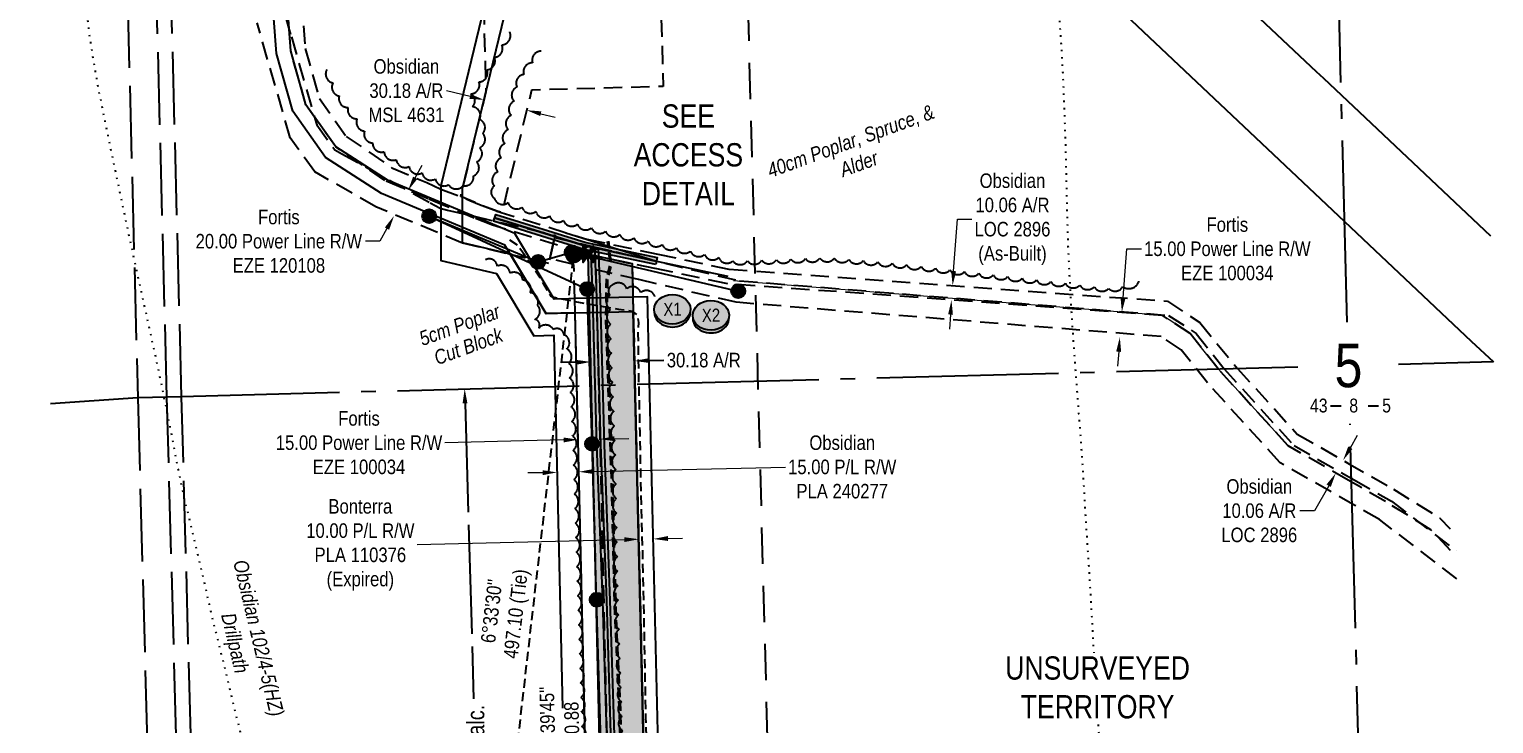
# Model space of a CAD drawing. Extents: x 621743 to 629441, y 5837005 to 5838851.
# Drawn here: x 625816 to 626824, y 5837716 to 5838194 of the extents above; entities that cross this region are included whole.
import ezdxf
from ezdxf.enums import TextEntityAlignment as Align

# ---------------------------------------------------------------- set-up
doc = ezdxf.new("R2010")
doc.units = 0
doc.header["$LTSCALE"] = 5
for name, pattern in [('0', [1, 1, 0]), ('foc-ACCESSROAD', [3.75, 2.5, -1.25]), ('foc-COORDS', [16.75, 15, -1.75]), ('foc-DOT', [1, 0.2, -0.8]), ('foc-FLOWLINE', [3.75, 2.5, -1.25]), ('foc-LSD', [8, 5, -3]), ('foc-QUARTERLINE', [33, 25, -3, 2, -3]), ('foc-TIELINE', [1.875, 1.25, -0.625]), ('foc-UNSURVEYED', [12.5, 10, -2.5]), ('POWERLINE5', [7.8, 2.4, -0.6, 0.6, -0.6, 0.6, -0.6, 2.4]), ('UG_PIPE', [1.875, 1.25, -0.625])]:
    doc.linetypes.add(name, pattern=pattern)
for name, color, linetype in [('10', 1, 'Continuous'), ('9', 3, 'Continuous'), ('ABADATA-DRILL', 8, 'foc-DOT'), ('ABADATA-DRILL-T', 8, 'Continuous'), ('AS-PIPE-UG', 44, 'UG_PIPE'), ('AS-POWER', 104, 'foc-POWER'), ('AS-POWER-EXISTING', 72, 'POWERLINE5'), ('AS-ROADS', 254, 'Continuous'), ('C-AR', 13, 'foc-ACCESSROAD'), ('C-RW', 13, 'Continuous'), ('F-EZE', 190, 'foc-FLOWLINE'), ('F-RW', 190, 'Continuous'), ('L-BD', 7, 'Continuous'), ('L-DETAIL-T', 3, 'Continuous'), ('L-MON', 1, 'Continuous'), ('L-SECLBL', 7, 'Continuous'), ('L-SECQ', 8, 'foc-QUARTERLINE'), ('L-SECTION-LSD', 7, 'foc-LSD'), ('L-TIE', 7, 'foc-TIELINE'), ('L-UNS-T', 3, 'Continuous'), ('L-USEC', 7, 'foc-UNSURVEYED'), ('P-CROSSINGS', 250, 'Continuous'), ('P-OFFSETS', 7, 'foc-COORDS'), ('P-PROPOSED', 10, 'Continuous'), ('P-PROPOSED-H', 21, 'Continuous'), ('P-TXT', 4, 'Continuous'), ('T-BUSH', 110, '0'), ('T-BUSH-T', 110, 'Continuous')]:
    doc.layers.add(name, color=color, linetype=linetype)
for name, color, linetype, lineweight in [('C-AR-T', 13, 'Continuous', 9), ('C-RW-T', 13, 'Continuous', 9), ('F-EZE-T', 190, 'Continuous', 9), ('F-RW-T', 190, 'Continuous', 9), ('T-TEXT', 48, 'Continuous', 18)]:
    doc.layers.add(name, color=color, linetype=linetype, lineweight=lineweight)
doc.styles.add('80CG', font='ARIALN.TTF', dxfattribs={"height": 10})
doc.styles.add('80L', font='ARIALN.TTF', dxfattribs={"height": 10})
doc.styles.add('80LS', font='ARIALNI.TTF', dxfattribs={"height": 10})
doc.styles.add('Crossing', font='ARIALN.TTF', dxfattribs={"height": 10})
doc.styles.add('foc-LtypeFont', font='ARIALN.TTF', dxfattribs={"height": 7.35})
doc.styles.add('SIMPLEX', font='ARIALN.TTF')
doc.linetypes.add('foc-POWER', pattern='A,6,-1,["P",foc-LtypeFont,S=0.2,R=0,X=-0.625,Y=-0.75],-1.24,4', length=12.24)
doc.dimstyles.new('CG2011', dxfattribs={"dimscale": 5, "dimtxt": 9, "dimasz": 2, "dimexe": 0.2, "dimexo": 0.0625, "dimgap": 0.5, "dimtad": 0, "dimtih": 1, "dimtoh": 1, "dimzin": 0, "dimdsep": 46, "dimtxsty": '80CG', "dimcen": 0.1, "dimse1": 1, "dimse2": 1, "dimclrd": 256, "dimclrt": 256, "dimaunit": 1, "dimadec": 4, "dimazin": 0, "dimtfac": 0.06, "dimtofl": 0, "dimtmove": 0, "dimatfit": 1, "dimfxl": 0.2, "dimtolj": 1, "dimtzin": 0, "dimlwd": -1, "dimarcsym": 0})
doc.dimstyles.new('Compass 5 000', dxfattribs={"dimscale": 5, "dimtxt": 9, "dimasz": 2, "dimexe": 0.2, "dimexo": 0.0625, "dimgap": 0.5, "dimtad": 0, "dimtih": 1, "dimtoh": 1, "dimzin": 0, "dimdsep": 46, "dimtxsty": '80CG', "dimcen": 0.1, "dimse1": 1, "dimse2": 1, "dimclrd": 256, "dimclrt": 256, "dimaunit": 1, "dimadec": 4, "dimazin": 0, "dimtfac": 0.06, "dimtofl": 0, "dimtmove": 0, "dimatfit": 1, "dimfxl": 0.2, "dimtolj": 1, "dimtzin": 0, "dimlwd": -1, "dimarcsym": 0})

# ---------------------------------------------------------------- blocks, each defined once
blk = doc.blocks.new('L-SECLBL')
at = {"layer": '9', "color": 7}
for p, q in [((-5.1, -27.8), (-12.3, -27.8)), ((20.7, -27.8), (13.5, -27.8))]:
    blk.add_line(p, q, dxfattribs=at)
at = {"layer": '10', "color": 2, "style": 'SIMPLEX'}
blk.add_attdef('SEC', text='', height=30, dxfattribs=at).set_placement((0, 0), align=Align.MIDDLE)
at = {"layer": '10', "color": 5, "style": '80L'}
blk.add_attdef('TWP', text='', height=9.5, dxfattribs=at).set_placement((-14.4, -27.4), align=Align.MIDDLE_RIGHT)
blk.add_attdef('RGE', text='', height=9.5, dxfattribs=at).set_placement((3.6, -27.4), align=Align.MIDDLE_CENTER)
blk.add_attdef('MER', text='', height=9.5, dxfattribs=at).set_placement((23.2, -27.4), align=Align.MIDDLE_LEFT)
blk = doc.blocks.new('POWERPOLE')
h = blk.add_hatch(color=255)
edge = h.paths.add_edge_path()
edge.add_arc((0, 0), 0.96, 0, 360)
at = {"linetype": 'Continuous'}
for p, q in [((0.68, -0.68), (-0.68, 0.68)), ((-0.68, -0.68), (0.68, 0.68))]:
    blk.add_line(p, q, dxfattribs=at)
blk.add_circle((0, 0), 0.96, dxfattribs=at)
blk = doc.blocks.new('*D75')
at = {"layer": 'P-OFFSETS', "transparency": 16777216}
for p, q in [((626115.5, 5837936.3), (626121.4, 5837733)), ((626130.1, 5837438.1), (626124.1, 5837641.4))]:
    blk.add_line(p, q, dxfattribs=at)
blk.add_solid([(626117.1, 5837936.3), (626113.8, 5837936.2), (626115.2, 5837946.3)], dxfattribs=at)
at = {"layer": 'P-OFFSETS', "transparency": 16777216, "insert": (626122.8, 5837687.2), "char_height": 10, "attachment_point": 5, "rotation": 90, "style": '80CG'}
blk.add_mtext('\\A1;{\\H1.2x;508.2 S. calc.}', dxfattribs=at)
blk = doc.blocks.new('_None')
blk = doc.blocks.new('*D77')
at = {"layer": 'C-AR-T', "transparency": 16777216}
for p, q in [((626724.9, 5837905.6), (626729.9, 5837914.3)), ((626710, 5837879.5), (626700.1, 5837862.3)), ((626700.1, 5837862.3), (626690.1, 5837862.3))]:
    blk.add_line(p, q, dxfattribs=at)
for points in [[(626723.4, 5837906.5), (626726.3, 5837904.8), (626719.9, 5837897)], [(626708.5, 5837880.4), (626711.4, 5837878.7), (626714.9, 5837888.2)]]:
    blk.add_solid(points, dxfattribs=at)
at = {"layer": 'C-AR-T', "transparency": 16777216, "insert": (626662.2, 5837862.3), "char_height": 10, "attachment_point": 5, "style": '80CG'}
blk.add_mtext('\\A1;Obsidian\\P10.06 A/R\\PLOC 2896', dxfattribs=at)
blk = doc.blocks.new('*D79')
at = {"layer": 'C-AR-T', "transparency": 16777216}
for p, q in [((626118.9, 5838147.4), (626102.8, 5838151.3)), ((626167.6, 5838135.5), (626177.4, 5838133.1))]:
    blk.add_line(p, q, dxfattribs=at)
for points in [[(626119.3, 5838149), (626118.5, 5838145.7), (626128.6, 5838145)], [(626168, 5838137.1), (626167.2, 5838133.9), (626157.9, 5838137.9)]]:
    blk.add_solid(points, dxfattribs=at)
at = {"layer": 'C-AR-T', "transparency": 16777216, "insert": (626075.1, 5838151.3), "char_height": 10, "attachment_point": 5, "style": '80CG'}
blk.add_mtext('\\A1;Obsidian\\P30.18 A/R\\PMSL 4631', dxfattribs=at)
blk = doc.blocks.new('*D80')
at = {"layer": 'C-AR-T', "transparency": 16777216}
for p, q in [((626451.8, 5838027.2), (626454.4, 5838062.9)), ((626454.4, 5838062.9), (626464.4, 5838062.9)), ((626449.6, 5837997.3), (626448.9, 5837987.3))]:
    blk.add_line(p, q, dxfattribs=at)
for points in [[(626450.1, 5838027.3), (626453.5, 5838027.1), (626451.1, 5838017.2)], [(626448, 5837997.4), (626451.3, 5837997.2), (626450.3, 5838007.3)]]:
    blk.add_solid(points, dxfattribs=at)
at = {"layer": 'C-AR-T', "transparency": 16777216, "insert": (626492.3, 5838062.9), "char_height": 10, "attachment_point": 5, "style": '80CG'}
blk.add_mtext('\\A1;Obsidian\\P10.06 A/R\\PLOC 2896\\P(As-Built)', dxfattribs=at)
blk = doc.blocks.new('*D83')
at = {"layer": 'C-RW-T', "transparency": 16777216}
for p, q in [((626203.8, 5837889.3), (626336, 5837892.4)), ((626168.8, 5837888.5), (626158.8, 5837888.3))]:
    blk.add_line(p, q, dxfattribs=at)
for points in [[(626168.8, 5837890.2), (626168.8, 5837886.8), (626178.8, 5837888.7)], [(626203.8, 5837891), (626203.9, 5837887.6), (626193.8, 5837889.1)]]:
    blk.add_solid(points, dxfattribs=at)
at = {"layer": 'C-RW-T', "transparency": 16777216, "insert": (626375.1, 5837892.4), "char_height": 10, "attachment_point": 5, "style": '80CG'}
blk.add_mtext('\\A1;Obsidian\\P15.00 P/L R/W\\PPLA 240277', dxfattribs=at)
blk = doc.blocks.new('*D86')
at = {"layer": 'F-EZE-T', "transparency": 16777216}
for p, q in [((626081.1, 5838091.4), (626086, 5838100.1)), ((626061.7, 5838056.4), (626056.9, 5838047.7)), ((626056.9, 5838047.7), (626046.9, 5838047.7))]:
    blk.add_line(p, q, dxfattribs=at)
for points in [[(626079.7, 5838092.2), (626082.6, 5838090.6), (626076.3, 5838082.7)], [(626060.3, 5838057.3), (626063.2, 5838055.6), (626066.6, 5838065.2)]]:
    blk.add_solid(points, dxfattribs=at)
at = {"layer": 'F-EZE-T', "transparency": 16777216, "insert": (625987.3, 5838047.7), "char_height": 10, "attachment_point": 5, "style": '80CG'}
blk.add_mtext('\\A1;Fortis\\P20.00 Power Line R/W\\PEZE 120108', dxfattribs=at)
blk = doc.blocks.new('*D87')
at = {"layer": 'F-EZE-T', "transparency": 16777216}
for p, q in [((626568.4, 5838008.9), (626571.1, 5838042.5)), ((626571.1, 5838042.5), (626581.1, 5838042.5)), ((626565.4, 5837971.8), (626564.6, 5837961.8))]:
    blk.add_line(p, q, dxfattribs=at)
for points in [[(626566.7, 5838009), (626570.1, 5838008.7), (626567.6, 5837998.9)], [(626563.7, 5837971.9), (626567.1, 5837971.6), (626566.2, 5837981.7)]]:
    blk.add_solid(points, dxfattribs=at)
at = {"layer": 'F-EZE-T', "transparency": 16777216, "insert": (626640.2, 5838042.5), "char_height": 10, "attachment_point": 5, "style": '80CG'}
blk.add_mtext('\\A1;Fortis\\P15.00 Power Line R/W\\PEZE 100034', dxfattribs=at)
blk = doc.blocks.new('*D88')
at = {"layer": 'F-EZE-T', "transparency": 16777216}
for p, q in [((626218.3, 5837911.8), (626228.3, 5837912.1)), ((626183.3, 5837911), (626101.6, 5837909.1))]:
    blk.add_line(p, q, dxfattribs=at)
for points in [[(626183.3, 5837912.7), (626183.3, 5837909.3), (626193.3, 5837911.2)], [(626218.2, 5837913.5), (626218.3, 5837910.2), (626208.3, 5837911.6)]]:
    blk.add_solid(points, dxfattribs=at)
at = {"layer": 'F-EZE-T', "transparency": 16777216, "insert": (626042.5, 5837909.1), "char_height": 10, "attachment_point": 5, "style": '80CG'}
blk.add_mtext('\\A1;Fortis\\P15.00 Power Line R/W\\PEZE 100034', dxfattribs=at)
blk = doc.blocks.new('*D90')
at = {"layer": 'F-RW-T', "transparency": 16777216}
for p, q in [((626225.2, 5837842.4), (626082.5, 5837838.8)), ((626255.2, 5837843.2), (626265.2, 5837843.4))]:
    blk.add_line(p, q, dxfattribs=at)
for points in [[(626225.1, 5837844.1), (626225.2, 5837840.8), (626235.2, 5837842.7)], [(626255.1, 5837844.9), (626255.2, 5837841.5), (626245.2, 5837842.9)]]:
    blk.add_solid(points, dxfattribs=at)
at = {"layer": 'F-RW-T', "transparency": 16777216, "insert": (626043.4, 5837838.8), "char_height": 10, "attachment_point": 5, "style": '80CG'}
blk.add_mtext('\\A1;Bonterra\\P10.00 P/L R/W\\PPLA 110376\\P(Expired)', dxfattribs=at)
blk = doc.blocks.new('*D93')
at = {"layer": 'P-TXT', "transparency": 16777216}
for p, q in [((626192, 5837964.5), (626182, 5837964.2)), ((626242.1, 5837965.7), (626252.2, 5837965.9))]:
    blk.add_line(p, q, dxfattribs=at)
for points in [[(626192, 5837966.1), (626192.1, 5837962.8), (626202, 5837964.7)], [(626242.1, 5837967.3), (626242.2, 5837964), (626232.1, 5837965.4)]]:
    blk.add_solid(points, dxfattribs=at)
at = {"layer": 'P-TXT', "transparency": 16777216, "insert": (626279.8, 5837965.9), "char_height": 10, "attachment_point": 5, "style": '80CG'}
blk.add_mtext('\\A1;30.18 A/R', dxfattribs=at)
blk = doc.blocks.new('xing2')
h = blk.add_hatch(color=50)
h.dxf.hatch_style = 1
edge = h.paths.add_edge_path()
edge.add_ellipse((0, 0), major_axis=(-12.5, 0), ratio=0.816297, start_angle=0, end_angle=360)
h = blk.add_hatch(color=250)
h.dxf.hatch_style = 1
edge = h.paths.add_edge_path()
edge.add_ellipse((0, -2), major_axis=(-12.5, 0), ratio=0.816297, start_angle=0, end_angle=180)
edge.add_line((12.5, -2), (12.5, 0))
edge.add_ellipse((0, 0), major_axis=(-12.5, 0), ratio=0.816297, start_angle=0, end_angle=180, ccw=False)
edge.add_line((-12.5, 0), (-12.5, -2))
at = {"color": 250}
blk.add_ellipse((0, 0), major_axis=(-12.5, 0), ratio=0.816297, dxfattribs=at)
blk.add_ellipse((0, -2), major_axis=(-12.5, 0), ratio=0.816297, start_param=0, end_param=3.141593, dxfattribs=at)
at = {"color": 250, "style": 'Crossing'}
blk.add_attdef('CROSSING', text='', height=9, dxfattribs=at).set_placement((0.1, 0), align=Align.MIDDLE_CENTER)
at = {"color": 250, "style": 'Crossing', "flags": 1}
for tag, p in [('OWNER', (0.1, -12.5)), ('DESCRIPTION', (0.1, -25.8)), ('LOCATION', (0.1, -39.3)), ('DWG_REF', (0.1, -52.8))]:
    blk.add_attdef(tag, text='', height=9, dxfattribs=at).set_placement(p, align=Align.MIDDLE_CENTER)
blk = doc.blocks.new('TEMP')
h = blk.add_hatch(color=255)
h.dxf.hatch_style = 1
h.paths.add_polyline_path([(0, 0.25), (-0.67, 1.15), (-0.67, 0.67), (-1.15, 0.67), (-0.25, 0), (-1.15, -0.67), (-0.67, -0.67), (-0.67, -1.15), (0, -0.25), (0.67, -1.15), (0.67, -0.67), (1.15, -0.67), (0.25, 0), (1.15, 0.67), (0.67, 0.67), (0.67, 1.15)])
h.paths.add_polyline_path([(0.57, 0.85), (0.57, 0.57), (0.85, 0.57), (0.08, 0), (0.85, -0.57), (0.57, -0.57), (0.57, -0.85), (0, -0.08), (-0.57, -0.85), (-0.57, -0.57), (-0.85, -0.57), (-0.08, 0), (-0.85, 0.57), (-0.57, 0.57), (-0.57, 0.85), (0, 0.08)], flags=16)
h = blk.add_hatch(color=1)
h.dxf.hatch_style = 1
h.paths.add_polyline_path([(0, 0.08), (-0.57, 0.85), (-0.57, 0.57), (-0.85, 0.57), (-0.08, 0), (-0.85, -0.57), (-0.57, -0.57), (-0.57, -0.85), (0, -0.08), (0.57, -0.85), (0.57, -0.57), (0.85, -0.57), (0.08, 0), (0.85, 0.57), (0.57, 0.57), (0.57, 0.85)])
at = {"color": 1}
for p, q in [((-0.08, 0), (0.08, 0)), ((0, 0.08), (0, -0.08))]:
    blk.add_line(p, q, dxfattribs=at)
at = {"color": 255, "flags": 128}
blk.add_lwpolyline([(-0.25, 0), (-1.15, 0.67), (-0.67, 0.67), (-0.67, 1.15), (0, 0.25), (0.67, 1.15), (0.67, 0.67), (1.15, 0.67), (0.25, 0), (1.15, -0.67), (0.67, -0.67), (0.67, -1.15), (0, -0.25), (-0.67, -1.15), (-0.67, -0.67), (-1.15, -0.67)], close=True, dxfattribs=at)
at = {"color": 1, "flags": 128}
blk.add_lwpolyline([(-0.08, 0), (-0.85, 0.57), (-0.57, 0.57), (-0.57, 0.85), (0, 0.08), (0.57, 0.85), (0.57, 0.57), (0.85, 0.57), (0.08, 0), (0.85, -0.57), (0.57, -0.57), (0.57, -0.85), (0, -0.08), (-0.57, -0.85), (-0.57, -0.57), (-0.85, -0.57)], close=True, dxfattribs=at)
blk = doc.blocks.new('fdia')
at = {"color": 255, "const_width": 1}
blk.add_lwpolyline([(-0.5, 0, 1), (0.5, 0, 1)], format="xyb", close=True, dxfattribs=at)
blk = doc.blocks.new('Fdiaa')
blk.add_blockref('fdia', (0, 0))
blk = doc.blocks.new('fdib')
at = {"color": 1, "const_width": 1.6}
blk.add_lwpolyline([(-0.4, 0, 1), (0.4, 0, 1)], format="xyb", close=True, dxfattribs=at)
at = {"color": 1}
blk.add_circle((0, 0), 0.8, dxfattribs=at)
blk = doc.blocks.new('Fdibb')
blk.add_blockref('fdib', (0, 0))
blk = doc.blocks.new('fdicc')
for name in ['Fdibb', 'Fdiaa']:
    blk.add_blockref(name, (0, 0))
blk = doc.blocks.new('FDI')
blk.add_blockref('fdicc', (0, 0))

msp = doc.modelspace()

# ---------------------------------------------------------------- hatches: boundary and pattern name
at = {"layer": 'AS-ROADS'}
h = msp.add_hatch(color=256, dxfattribs=at)
h.dxf.hatch_style = 1
h.paths.add_polyline_path([(626246.701, 5838031.665), (626197.521, 5838042.091), (626135.114, 5838061.477), (626136.598, 5838066.251), (626198.783, 5838046.935), (626247.737, 5838036.557)])
h = msp.add_hatch(color=256, dxfattribs=at)
h.dxf.hatch_style = 1
h.paths.add_polyline_path([(626207.136, 5838043.135), (626208.235, 5838016.292), (626211.284, 5837907.673), (626215.249, 5837800.568), (626218.64, 5837693.696), (626220.812, 5837601.357), (626218.67, 5837565.85), (626211.028, 5837493.13), (626207.241, 5837464.571), (626195.298, 5837407.382), (626183.448, 5837370.033), (626175.899, 5837331.645), (626163.425, 5837275.861), (626154.533, 5837242.041), (626149.697, 5837243.313), (626158.565, 5837277.043), (626171.005, 5837332.673), (626178.596, 5837371.275), (626190.456, 5837408.652), (626202.309, 5837465.411), (626206.062, 5837493.72), (626213.686, 5837566.262), (626215.808, 5837601.449), (626213.642, 5837693.558), (626210.251, 5837800.396), (626206.286, 5837907.511), (626203.237, 5838016.12), (626202.14, 5838042.931)])
at = {"layer": 'P-PROPOSED-H'}
h = msp.add_hatch(color=256, dxfattribs=at)
h.dxf.hatch_style = 1
h.paths.add_polyline_path([(626189.521, 5837419.06), (626197.644, 5837483.943), (626210.865, 5837587.436), (626201.232, 5837998.698), (626200.208, 5838038.937), (626230.529, 5838032.509), (626231.311, 5837999.408), (626241.087, 5837585.848), (626227.586, 5837480.156), (626219.959, 5837419.939)])

# ---------------------------------------------------------------- linework, layer by layer
at = {"layer": 'ABADATA-DRILL', "flags": 128}
for points in [[(626482.861, 5838842.671), (626482.774, 5838824.405), (626482.706, 5838805.446), (626482.757, 5838786.121), (626483.049, 5838767.142), (626483.538, 5838748.299), (626484.602, 5838729.66), (626486.293, 5838710.737), (626488.118, 5838692.049), (626489.969, 5838673.91), (626491.932, 5838655.715), (626494.172, 5838636.827), (626496.393, 5838617.938), (626498.43, 5838599.565), (626500.461, 5838581.011), (626502.452, 5838562.117), (626504.464, 5838543.152), (626506.16, 5838524.05), (626507.631, 5838505.132), (626509.009, 5838485.951), (626510.269, 5838466.707), (626511.459, 5838447.792), (626512.46, 5838428.491), (626513.447, 5838409.36), (626514.535, 5838390.142), (626515.563, 5838370.942), (626516.476, 5838351.589), (626517.248, 5838332.613), (626517.917, 5838313.374), (626518.686, 5838294.127), (626519.685, 5838274.917), (626520.774, 5838255.668), (626522.028, 5838236.645), (626523.407, 5838217.414), (626524.732, 5838198.352), (626526.041, 5838179.119), (626527.058, 5838159.939), (626527.806, 5838140.742), (626528.497, 5838121.444), (626529.048, 5838102.152), (626529.499, 5838082.807), (626529.91, 5838063.521), (626530.51, 5838044.22), (626531.401, 5838024.927), (626532.42, 5838005.676), (626533.617, 5837986.521), (626534.996, 5837967.31), (626536.415, 5837948.081), (626537.858, 5837929.082), (626539.316, 5837909.893), (626540.615, 5837890.67), (626541.749, 5837871.643), (626542.889, 5837852.366), (626544.134, 5837833.302), (626545.403, 5837814.059), (626546.498, 5837794.991), (626547.557, 5837775.742), (626548.706, 5837756.535), (626549.876, 5837737.269), (626551.084, 5837718.084), (626552.372, 5837698.861), (626553.748, 5837679.78), (626555.256, 5837660.573), (626556.794, 5837641.406), (626558.281, 5837622.228), (626559.65, 5837603.017), (626560.814, 5837583.971), (626561.951, 5837564.834), (626563.09, 5837545.587), (626564.217, 5837526.43), (626565.461, 5837507.396), (626566.752, 5837488.113), (626568.039, 5837468.95), (626569.325, 5837449.847), (626570.574, 5837430.602), (626571.79, 5837411.507), (626573.078, 5837392.314), (626574.438, 5837373.053), (626575.881, 5837354.044), (626577.471, 5837334.769), (626579.192, 5837315.507), (626581.028, 5837296.368), (626582.985, 5837277.233), (626585.029, 5837258.199), (626587.294, 5837238.391)], [(625841.879, 5838824.383), (625841.912, 5838820.585), (625841.969, 5838801.42), (625842.204, 5838782.34), (625842.754, 5838763.097), (625843.5, 5838743.98), (625844.251, 5838724.653), (625844.776, 5838705.58), (625845.127, 5838686.273), (625845.476, 5838667.016), (625845.905, 5838647.8), (625846.316, 5838628.855), (625846.638, 5838609.506), (625847.183, 5838590.424), (625847.992, 5838571.219), (625848.783, 5838552.303), (625849.298, 5838533.21), (625849.509, 5838513.899), (625849.594, 5838494.824), (625849.421, 5838475.654), (625849.171, 5838456.751), (625848.964, 5838437.739), (625848.852, 5838418.519), (625848.766, 5838399.481), (625848.719, 5838380.463), (625848.407, 5838361.279), (625847.954, 5838342.101), (625848.069, 5838323.017), (625848.816, 5838303.86), (625849.874, 5838285.061), (625850.991, 5838265.894), (625852.142, 5838246.987), (625853.25, 5838227.799), (625854.584, 5838208.778), (625856.763, 5838189.968), (625859.689, 5838171.247), (625863.034, 5838152.598), (625866.793, 5838133.789), (625870.709, 5838115.104), (625874.657, 5838096.34), (625878.591, 5838077.726), (625882.518, 5838059.012), (625886.512, 5838040.399), (625890.564, 5838021.868), (625894.647, 5838003.288), (625898.792, 5837984.659), (625902.869, 5837965.928), (625906.786, 5837947.174), (625910.586, 5837928.366), (625914.359, 5837909.377), (625917.923, 5837890.753), (625921.816, 5837872.188), (625926.294, 5837853.458), (625930.776, 5837834.918), (625935.053, 5837816.563), (625939.28, 5837797.856), (625943.756, 5837779.186), (625948.422, 5837760.491), (625952.971, 5837741.702), (625957.414, 5837723.131), (625961.976, 5837704.593), (625966.658, 5837686.089), (625971.254, 5837667.401), (625976.001, 5837648.708), (625980.765, 5837630.476), (625985.597, 5837611.955), (625990.574, 5837593.248), (625995.494, 5837574.799), (626000.247, 5837556.256), (626004.819, 5837537.718), (626009.505, 5837519.044), (626011.516, 5837511.323), (626016.364, 5837492.953)]]:
    msp.add_lwpolyline(points, dxfattribs=at)
at = {"layer": 'AS-PIPE-UG', "flags": 128}
for points in [[(626146, 5838048.602), (626151.573, 5838045.202), (626157.975, 5838036.351), (626166.708, 5838023.197), (626174.697, 5838009.67), (626178.697, 5838008.842), (626189.468, 5838006.625), (626221.021, 5838000.941), (626230.447, 5837999.722), (626233.821, 5837997.051), (626234.801, 5837991.904), (626234.462, 5837984.347), (626234.851, 5837956.484), (626235.735, 5837916.675), (626236.278, 5837884.748), (626237.54, 5837833.971), (626238.762, 5837776.648), (626239.719, 5837720.042), (626241.887, 5837654.879), (626242.597, 5837604.121), (626241.549, 5837580.528), (626239.384, 5837552.697), (626233.246, 5837508.282), (626226.88, 5837464.246), (626223.098, 5837411.099), (626224.38, 5837372.609), (626225.064, 5837354.206), (626226.009, 5837340.164), (626226.475, 5837323.654), (626226.656, 5837310.323), (626225.947, 5837299.662), (626223.646, 5837297.122), (626217.818, 5837292.592), (626210.127, 5837286.097), (626198.678, 5837277.24), (626186.865, 5837269.161), (626175.737, 5837260.867)], [(626188.498, 5837373.141), (626194.059, 5837385.088), (626197.677, 5837402.08), (626201.344, 5837417.892), (626205.921, 5837444.869), (626210.064, 5837470.729), (626216.637, 5837504.252), (626225.127, 5837569.365), (626227.605, 5837599.241), (626227.671, 5837627.528), (626222.826, 5837685.047), (626221.737, 5837724.352), (626218.578, 5837791.605), (626216.542, 5837874.388), (626214.304, 5837939.515), (626212.41, 5837993.12), (626212.792, 5838022.601), (626215.357, 5838031.272), (626213.542, 5838047.657)], [(626189.405, 5837372.719), (626195.013, 5837384.769), (626198.653, 5837401.863), (626202.325, 5837417.695), (626206.908, 5837444.706), (626211.049, 5837470.554), (626217.624, 5837504.091), (626226.122, 5837569.259), (626228.605, 5837599.198), (626228.671, 5837627.569), (626223.825, 5837685.103), (626222.736, 5837724.389), (626219.577, 5837791.641), (626217.542, 5837874.417), (626215.303, 5837939.549), (626213.41, 5837993.131), (626213.79, 5838022.45), (626216.373, 5838031.182), (626214.536, 5838047.767)]]:
    msp.add_lwpolyline(points, dxfattribs=at)
at = {"layer": 'AS-POWER'}
for p, q in [((626090.748, 5838064.986), (626199.554, 5838014.836)), ((626090.748, 5838064.986), (626165.819, 5838033.479)), ((626165.819, 5838033.479), (626188.897, 5838040.127)), ((626188.897, 5838040.127), (626303.546, 5838013.445)), ((626202.899, 5837908.3), (626199.554, 5838014.836)), ((626206.054, 5837801.095), (626202.899, 5837908.3)), ((626209.128, 5837696.268), (626206.054, 5837801.095))]:
    msp.add_line(p, q, dxfattribs=at)
at = {"layer": 'AS-ROADS', "flags": 128}
msp.add_lwpolyline([(626246.701, 5838031.665), (626197.521, 5838042.091), (626135.114, 5838061.477), (626136.598, 5838066.251), (626198.783, 5838046.935), (626247.737, 5838036.557)], close=True, dxfattribs=at)
for points in [[(626247.219, 5838034.111), (626198.152, 5838044.513), (626135.856, 5838063.864)], [(626135.856, 5838063.864), (626198.152, 5838044.513), (626247.219, 5838034.111)], [(626184.923, 5838053.462), (626247.219, 5838034.111), (626296.286, 5838023.709)], [(626204.638, 5838043.033), (626205.736, 5838016.206), (626208.785, 5837907.592), (626212.75, 5837800.482), (626216.141, 5837693.627), (626218.31, 5837601.403), (626216.178, 5837566.056), (626208.545, 5837493.425), (626204.775, 5837464.991), (626192.877, 5837408.017), (626181.022, 5837370.654), (626173.452, 5837332.159), (626160.995, 5837276.452), (626152.115, 5837242.677)], [(626213.642, 5837693.558), (626210.251, 5837800.396), (626206.286, 5837907.511), (626203.237, 5838016.12), (626202.14, 5838042.931), (626207.136, 5838043.135), (626208.235, 5838016.292), (626211.284, 5837907.673), (626215.249, 5837800.568), (626218.64, 5837693.696)]]:
    msp.add_lwpolyline(points, dxfattribs=at)
at = {"layer": 'C-AR', "flags": 128}
for points in [[(626248.489, 5838275.899), (626251.828, 5838154.196), (626161.283, 5838151.728), (626140.794, 5838067.397), (626137.503, 5838068.419), (626125.419, 5838073.045), (626112.478, 5838078.476), (626117.101, 5838097.53), (626130.04, 5838150.877), (626126.722, 5838272.665)], [(626189.521, 5837419.086), (626197.641, 5837483.946), (626210.857, 5837587.402), (626201.228, 5837998.518), (626200.204, 5838038.743), (626230.515, 5838032.317), (626231.296, 5837999.228), (626241.069, 5837585.814), (626227.572, 5837480.161), (626219.948, 5837419.964)]]:
    msp.add_lwpolyline(points, close=True, dxfattribs=at)
at = {"layer": 'C-AR', "elevation": 984.41}
for points in [[(626793.799, 5837834.924), (626780.291, 5837849.249), (626749.015, 5837868.741), (626723.412, 5837883.381), (626681.97, 5837907.08), (626633.801, 5837959.93), (626614.59, 5837984.185), (626595.59, 5837996.646), (626295.205, 5838018.602), (626246.156, 5838029.002), (626197.106, 5838039.4), (626134.384, 5838058.861), (626121.742, 5838063.675), (626102.066, 5838071.931), (626090.027, 5838076.982), (626060.257, 5838089.475), (626029.307, 5838110.689), (626026.518, 5838112.601), (626010.783, 5838134.815), (626005.976, 5838141.602), (625995.514, 5838178.665), (625994.586, 5838190.993), (625990.088, 5838250.744)], [(626000.082, 5838252.033), (626005.472, 5838180.427), (626015.189, 5838146.003), (626033.691, 5838119.884), (626065.098, 5838098.357), (626089.072, 5838088.07), (626098.778, 5838083.653), (626118.707, 5838075.861), (626125.419, 5838073.045), (626137.366, 5838068.461), (626199.418, 5838049.186), (626248.241, 5838038.836), (626297.291, 5838028.439), (626598.96, 5838006.469), (626621.171, 5837991.902), (626647.093, 5837960.284), (626688.34, 5837915.029), (626723.1, 5837895.151), (626754.591, 5837877.144), (626786.587, 5837857.23), (626793.574, 5837849.796)]]:
    msp.add_lwpolyline(points, dxfattribs=at)
at = {"layer": 'C-RW', "flags": 128}
for points in [[(625815.513, 5837375.58), (625838.822, 5837376.829), (626086.712, 5837385.496), (626132.69, 5837444.19), (626187.125, 5837480.395), (626200.841, 5837587.955), (626191.237, 5837998.431), (626171.237, 5837997.961), (626146.786, 5838038.775), (626113.741, 5838046.609), (626113.741, 5838084.11), (626142.631, 5838203.018), (626178.464, 5838274.377), (626135.995, 5838717.497), (626053.709, 5838795.139), (626095.036, 5838843.494), (626094.944, 5838850.055)], [(626079.953, 5838849.657), (626079.964, 5838848.937), (626033.036, 5838794.029), (626121.606, 5838710.458), (626163.126, 5838277.246), (626128.463, 5838208.219), (626098.746, 5838085.905), (626098.746, 5838034.585), (626137.189, 5838025.617), (626162.87, 5837982.75), (626176.597, 5837983.097), (626185.824, 5837588.732), (626172.192, 5837481.834), (626125.845, 5837451.661), (626085.741, 5837400.466), (625838.159, 5837391.81), (625815.513, 5837390.596)]]:
    msp.add_lwpolyline(points, dxfattribs=at)
at = {"layer": 'F-EZE'}
msp.add_lwpolyline([(625991.938, 5838202.109), (625995.923, 5838188.284), (626012.121, 5838132.106), (626013.382, 5838127.731), (626025.734, 5838110.707), (626030.644, 5838107.981), (626091.364, 5838074.274), (626098.334, 5838070.405), (626103.402, 5838069.223), (626177.591, 5838051.919), (626176.43, 5838046.944), (626173.05, 5838032.457), (626157.104, 5838036.177), (626143.564, 5838039.336), (626113.767, 5838046.412), (626054.093, 5838071.441), (626012.165, 5838095.388), (625995.155, 5838118.83), (625972.316, 5838198.044)], dxfattribs=at)
at = {"layer": 'F-EZE', "elevation": 984.41}
for points in [[(626200.837, 5837587.921), (626192.381, 5837950.521), (626191.235, 5837998.286), (626190.995, 5838008.277), (626190.432, 5838031.735), (626173.815, 5838035.737), (626177.195, 5838050.225), (626194.785, 5838046.122), (626204.203, 5838043.926), (626219.332, 5838040.399), (626234.663, 5838036.825), (626304.385, 5838020.571), (626599.717, 5837996.745), (626618.717, 5837984.284), (626637.928, 5837960.029), (626686.096, 5837907.18), (626727.539, 5837883.48), (626753.142, 5837868.84), (626797.932, 5837834.624)], [(626798.22, 5837815.524), (626744.841, 5837856.301), (626728.004, 5837865.929), (626676.584, 5837895.333), (626626.496, 5837950.312), (626608.468, 5837973.075), (626594.695, 5837982.107), (626302.065, 5838005.707), (626234.966, 5838021.355), (626205.556, 5838027.978), (626206.226, 5837998.637), (626215.853, 5837587.142)]]:
    msp.add_lwpolyline(points, dxfattribs=at)
at = {"layer": 'F-EZE-T', "elevation": 984.41, "flags": 128}
msp.add_lwpolyline([(626681.97, 5837907.08), (626633.801, 5837959.93), (626614.59, 5837984.185), (626595.59, 5837996.646), (626567.612, 5837998.903), (626300.258, 5838020.472)], dxfattribs=at)
at = {"layer": 'F-RW'}
for points in [[(626823.56, 5837964.456), (626808.299, 5837978.851), (626708.691, 5838072.82), (626134.545, 5838614.418), (626123.045, 5838625.268), (626105.955, 5838641.392), (625979.265, 5838760.925), (625955.335, 5838783.501), (625942.524, 5838795.586), (625920.34, 5838816.515), (625890.543, 5838844.624)], [(625976.335, 5838846.904), (625983.156, 5838840.468), (625993.207, 5838830.984), (626005.443, 5838819.654), (626080.098, 5838749.214), (626138.185, 5838694.405), (626701.41, 5838164.609), (626706.383, 5838159.913), (626821.279, 5838051.428)], [(626094.117, 5837007.84), (626160.422, 5837250.981), (626219.46, 5837298.24), (626216.883, 5837397.311), (626220.11, 5837421.161), (626241.069, 5837585.814), (626231.297, 5837999.199), (626201.794, 5837998.533), (626201.224, 5837998.52), (626191.235, 5837998.286), (626187.108, 5837998.187), (626171.243, 5837997.782), (626142.95, 5838045.009), (626057.958, 5838080.656), (626019.396, 5838105.368), (625996.827, 5838137.23), (625985.624, 5838176.914), (625980.164, 5838249.463)], [(626103.761, 5837005.21), (626169.21, 5837245.21), (626229.582, 5837293.538), (626226.897, 5837396.767), (626230.021, 5837419.86), (626251.08, 5837585.299), (626241.357, 5837999.428), (626241.054, 5838009.457), (626201.558, 5838008.527), (626200.991, 5838008.513), (626190.999, 5838008.278), (626186.862, 5838008.18), (626176.82, 5838007.924), (626149.84, 5838052.959), (626062.623, 5838089.54), (626026.428, 5838112.735), (626005.979, 5838141.603), (625995.517, 5838178.665), (625990.092, 5838250.744)]]:
    msp.add_lwpolyline(points, dxfattribs=at)
at = {"layer": 'L-SECQ'}
for p, q in [((626722.792, 5837992.077), (626702.274, 5838766.199)), ((626823.516, 5837964.742), (626758.083, 5837963.003)), ((626688.825, 5837961.162), (625920.362, 5837940.733)), ((625890.207, 5837939.932), (625830.073, 5837935.771)), ((625920.362, 5837940.733), (625890.207, 5837939.932)), ((626745.858, 5837121.8), (626724.647, 5837922.102))]:
    msp.add_line(p, q, dxfattribs=at)
at = {"layer": 'L-SECTION-LSD'}
msp.add_line((626339.591, 5837105.967), (626295.89, 5838755.397), dxfattribs=at)
at = {"layer": 'L-TIE'}
for p, q in [((626190.321, 5838038.552), (626200.08, 5838044.022)), ((626133.575, 5837544.918), (626190.321, 5838038.552))]:
    msp.add_line(p, q, dxfattribs=at)
at = {"layer": 'L-USEC'}
for p, q in [((625879.81, 5838341.996), (625890.207, 5837939.931)), ((625910.303, 5837940.473), (625899.909, 5838342.538)), ((625920.36, 5837940.733), (625909.965, 5838342.798)), ((625890.207, 5837939.931), (625901.586, 5837519.795)), ((625921.684, 5837520.324), (625910.304, 5837940.46)), ((625931.74, 5837520.596), (625920.36, 5837940.733))]:
    msp.add_line(p, q, dxfattribs=at)
at = {"layer": 'P-PROPOSED', "flags": 128}
msp.add_lwpolyline([(626189.521, 5837419.06), (626197.644, 5837483.943), (626210.865, 5837587.436), (626201.232, 5837998.698), (626200.208, 5838038.937), (626230.529, 5838032.509), (626231.311, 5837999.408), (626241.087, 5837585.848), (626227.586, 5837480.156), (626219.959, 5837419.939)], close=True, dxfattribs=at)
at = {"layer": 'T-BUSH', "flags": 128}
for points in [[(626020.31, 5838165.806, 0.52056705), (626024.581, 5838156.768, 0.52056705), (626028.853, 5838147.731, 0.52056705), (626034.904, 5838139.813, 0.52056705), (626041.209, 5838132.056, 0.52056705), (626046.334, 5838123.528, 0.52056705), (626051.827, 5838115.419, 0.52056705), (626059.772, 5838109.352, 0.52056705), (626068.088, 5838103.862, 0.52056705), (626076.9, 5838099.142, 0.52056705), (626085.851, 5838094.706, 0.52056705), (626094.993, 5838090.664, 0.52056705), (626104.136, 5838086.622, 0.52056705), (626114.107, 5838086.02, 0.52056705), (626121.338, 5838092.642, 0.52056705), (626123.479, 5838102.407, 0.52056705), (626125.583, 5838112.179, 0.52056705), (626127.687, 5838121.952, 0.52056705), (626125.494, 5838131.632, 0.52056705), (626120.512, 5838140.299, 0.52056705), (626119.351, 5838149.15, 0.52056705), (626125.053, 5838157.362, 0.52056705), (626130.503, 5838165.735, 0.52056705), (626135.658, 5838174.3, 0.52056705), (626140.813, 5838182.865, 0.52056705), (626146.243, 5838191.885, 0.52056705)], [(626167.926, 5838178.489, 0.52056705), (626161.951, 5838170.475, 0.52056705), (626155.977, 5838162.46, 0.52056705), (626151.235, 5838153.891, 0.52056705), (626149.206, 5838144.103, 0.52056705), (626147.177, 5838134.314, 0.52056705), (626145.148, 5838124.526, 0.52056705), (626142.81, 5838114.808, 0.52056705), (626140.401, 5838105.106, 0.52056705), (626137.992, 5838095.404, 0.52056705), (626135.583, 5838085.703, 0.52056705), (626135.583, 5838077.343, 0.52056705), (626145.101, 5838074.285, 0.52056705), (626154.618, 5838071.227, 0.52056705), (626164.135, 5838068.17, 0.52056705), (626173.653, 5838065.112, 0.52056705), (626183.17, 5838062.054, 0.52056705), (626192.813, 5838059.437, 0.52056705), (626202.511, 5838057.013, 0.52056705), (626212.214, 5838054.61, 0.52056705), (626221.949, 5838052.34, 0.52056705), (626231.685, 5838050.07, 0.52056705), (626241.42, 5838047.801, 0.52056705), (626251.156, 5838045.531, 0.52056705), (626260.891, 5838043.261, 0.52056705), (626270.626, 5838040.991, 0.52056705), (626280.362, 5838038.722, 0.52056705), (626290.097, 5838036.452, 0.52056705), (626299.832, 5838034.182, 0.52056705), (626309.791, 5838034.253, 0.52056705), (626319.78, 5838034.644, 0.52056705), (626329.768, 5838035.035, 0.52056705), (626339.757, 5838035.426, 0.52056705), (626349.746, 5838035.817, 0.52056705), (626359.735, 5838036.208, 0.52056705), (626369.713, 5838036.164, 0.52056705), (626379.67, 5838035.276, 0.52056705), (626389.627, 5838034.387, 0.52056705), (626399.584, 5838033.498, 0.52056705), (626409.541, 5838032.609, 0.52056705), (626419.477, 5838031.52, 0.52056705), (626429.404, 5838030.342, 0.52056705), (626439.33, 5838029.164, 0.52056705), (626449.257, 5838027.986, 0.52056705), (626459.186, 5838026.826, 0.52056705), (626469.116, 5838025.677, 0.52056705), (626479.046, 5838024.528, 0.52056705), (626488.977, 5838023.379, 0.52056705), (626498.907, 5838022.229, 0.52056705), (626508.837, 5838021.08, 0.52056705), (626518.767, 5838019.931, 0.52056705), (626528.697, 5838018.782, 0.52056705), (626538.628, 5838017.633, 0.52056705), (626548.558, 5838016.483, 0.52056705), (626558.488, 5838015.334, 0.52056705), (626568.176, 5838016.523, 0.52056705), (626579.313, 5838020.235, 0.52056705)], [(625815.513, 5837377.106, 0.28626706), (625819.837, 5837381.426, 0.52056705), (625829.752, 5837382.725, 0.52056705), (625839.669, 5837383.958, 0.52056705), (625849.645, 5837383.261, 0.52056705), (625859.621, 5837382.564, 0.52056705), (625869.596, 5837381.867, 0.52056705), (625879.577, 5837381.33, 0.52056705), (625889.577, 5837381.387, 0.52056705), (625899.577, 5837381.443, 0.52056705), (625909.577, 5837381.499, 0.52056705), (625919.577, 5837381.555, 0.52056705), (625929.576, 5837381.611, 0.52056705), (625939.576, 5837381.667, 0.52056705), (625949.576, 5837381.723, 0.52056705), (625959.549, 5837382.404, 0.52056705), (625969.516, 5837383.213, 0.52056705), (625979.483, 5837384.023, 0.52056705), (625989.45, 5837384.833, 0.52056705), (625999.417, 5837385.643, 0.52056705), (626009.39, 5837386.364, 0.52056705), (626019.377, 5837386.874, 0.52056705), (626029.364, 5837387.384, 0.52056705), (626039.351, 5837387.894, 0.52056705), (626049.338, 5837388.403, 0.52056705), (626059.325, 5837388.913, 0.52056705), (626069.312, 5837389.423, 0.52056705), (626079.299, 5837389.933, 0.52056705), (626089.296, 5837390.167, 0.52056705), (626099.294, 5837390.347, 0.52056705), (626108.556, 5837392.77, 0.52056705), (626107.295, 5837399.27, 0.52056705), (626100.107, 5837406.222, 0.52056705), (626092.92, 5837413.174, 0.52056705), (626085.732, 5837420.127, 0.52056705), (626078.544, 5837427.079, 0.52056705), (626071.356, 5837434.031, 0.52056705), (626064.168, 5837440.983, 0.52056705), (626056.98, 5837447.936, 0.52056705), (626049.792, 5837454.888, 0.52056705), (626052.169, 5837462.081, 0.52056705), (626058.998, 5837469.387, 0.52056705), (626065.827, 5837476.692, 0.52056705), (626072.655, 5837483.998, 0.52056705), (626079.484, 5837491.303, 0.52056705), (626086.313, 5837498.609, 0.52056705), (626093.141, 5837505.914, 0.52056705), (626099.97, 5837513.219, 0.52056705), (626106.799, 5837520.525, 0.52056705), (626113.627, 5837527.83, 0.52056705), (626120.456, 5837535.136, 0.52056705), (626127.342, 5837542.387, 0.52056705), (626134.276, 5837549.592, 0.52056705), (626141.211, 5837556.797, 0.52056705), (626148.145, 5837564.002, 0.52056705), (626155.079, 5837571.207, 0.52056705), (626162.014, 5837578.413, 0.52056705), (626168.948, 5837585.618, 0.52056705), (626175.882, 5837592.823, 0.52056705), (626182.817, 5837600.028, 0.52056705), (626189.751, 5837607.234, 0.52056705), (626196.685, 5837614.439, 0.52056705), (626197.967, 5837623.862, 0.52056705), (626197.783, 5837633.86, 0.52056705), (626197.599, 5837643.858, 0.52056705), (626197.415, 5837653.857, 0.52056705), (626197.231, 5837663.855, 0.52056705), (626197.047, 5837673.853, 0.52056705), (626196.862, 5837683.852, 0.52056705), (626196.549, 5837693.847, 0.52056705), (626196.224, 5837703.841, 0.52056705), (626195.899, 5837713.836, 0.52056705), (626195.573, 5837723.831, 0.52056705), (626195.248, 5837733.825, 0.52056705), (626194.923, 5837743.82, 0.52056705), (626194.597, 5837753.815, 0.52056705), (626194.272, 5837763.81, 0.52056705), (626193.947, 5837773.804, 0.52056705), (626193.622, 5837783.799, 0.52056705), (626193.296, 5837793.794, 0.52056705), (626192.973, 5837803.788, 0.52056705), (626192.657, 5837813.783, 0.52056705), (626192.34, 5837823.778, 0.52056705), (626192.024, 5837833.773, 0.52056705), (626191.707, 5837843.768, 0.52056705), (626191.391, 5837853.763, 0.52056705), (626191.074, 5837863.758, 0.52056705), (626190.758, 5837873.753, 0.52056705), (626190.442, 5837883.748, 0.52056705), (626190.125, 5837893.743, 0.52056705), (626189.809, 5837903.738, 0.52056705), (626189.492, 5837913.733, 0.52056705), (626188.998, 5837923.721, 0.52056705), (626188.462, 5837933.706, 0.52056705), (626187.925, 5837943.692, 0.52056705), (626187.388, 5837953.678, 0.52056705), (626186.852, 5837963.663, 0.52056705), (626185.588, 5837973.559, 0.52056705), (626183.677, 5837983.374, 0.52056705), (626176.217, 5837987.055, 0.52056705), (626166.259, 5837987.973, 0.52056705), (626163.497, 5837994.047, 0.52056705), (626165.344, 5838003.7, 0.52056705), (626160.322, 5838012.347, 0.52056705), (626155.255, 5838020.95, 0.52056705), (626146.492, 5838025.766, 0.52056705), (626137.728, 5838030.583, 0.52056705), (626129.64, 5838035.028)], [(626246.133, 5838009.776, 0.52056705), (626236.49, 5838012.428, 0.52056705), (626226.848, 5838015.08, 0.52056705), (626217.206, 5838017.731, 0.52056705), (626215.182, 5838010.653, 0.52056705), (626215.444, 5838000.656, 0.52056705), (626215.705, 5837990.66, 0.52056705), (626215.966, 5837980.663, 0.52056705), (626216.25, 5837970.667, 0.52056705), (626216.65, 5837960.675, 0.52056705), (626217.051, 5837950.683, 0.52056705), (626217.452, 5837940.691, 0.52056705), (626217.853, 5837930.699, 0.52056705), (626218.254, 5837920.707, 0.52056705), (626218.655, 5837910.716, 0.52056705), (626219.056, 5837900.724, 0.52056705), (626219.239, 5837890.725, 0.52056705), (626219.416, 5837880.727, 0.52056705), (626219.593, 5837870.728, 0.52056705), (626219.77, 5837860.73, 0.52056705), (626219.947, 5837850.732, 0.52056705), (626220.124, 5837840.733, 0.52056705), (626220.301, 5837830.735, 0.52056705), (626220.478, 5837820.736, 0.52056705), (626220.655, 5837810.738, 0.52056705), (626220.832, 5837800.739, 0.52056705), (626221.167, 5837790.745, 0.52056705), (626221.508, 5837780.751, 0.52056705), (626221.848, 5837770.757, 0.52056705), (626222.189, 5837760.762, 0.52056705), (626222.53, 5837750.768, 0.52056705), (626222.871, 5837740.774, 0.52056705), (626223.212, 5837730.78, 0.52056705), (626223.553, 5837720.786, 0.52056705), (626223.893, 5837710.792, 0.52056705), (626224.234, 5837700.797, 0.52056705), (626224.587, 5837690.804, 0.52056705), (626224.974, 5837680.811, 0.52056705), (626225.361, 5837670.819, 0.52056705), (626225.749, 5837660.826, 0.52056705), (626226.136, 5837650.834, 0.52056705), (626226.523, 5837640.841, 0.52056705), (626226.91, 5837630.849, 0.52056705), (626227.298, 5837620.856, 0.52056705), (626227.685, 5837610.864, 0.52056705), (626228.072, 5837600.871, 0.52056705), (626227.817, 5837590.9, 0.52056705), (626226.777, 5837580.954, 0.52056705), (626225.738, 5837571.008, 0.52056705), (626224.698, 5837561.062, 0.52056705), (626223.658, 5837551.116, 0.52056705), (626222.618, 5837541.171, 0.52056705), (626221.579, 5837531.225, 0.52056705), (626220.539, 5837521.279, 0.52056705), (626219.499, 5837511.333, 0.52056705), (626218.459, 5837501.387, 0.52056705), (626217.008, 5837491.495, 0.52056705), (626215.493, 5837481.61, 0.52056705), (626213.978, 5837471.725, 0.52056705), (626212.463, 5837461.841, 0.52056705), (626210.948, 5837451.956, 0.52056705), (626209.433, 5837442.072, 0.52056705), (626207.918, 5837432.187, 0.52056705), (626206.403, 5837422.303, 0.52056705), (626204.888, 5837412.418, 0.52056705), (626203.36, 5837402.536, 0.52056705), (626201.823, 5837392.654, 0.52056705), (626200.287, 5837382.773, 0.52056705), (626198.75, 5837372.892, 0.52056705), (626200.223, 5837363.958, 0.52056705), (626208.912, 5837359.729, 0.52056705), (626217.651, 5837357.385, 0.52056705)]]:
    msp.add_lwpolyline(points, format="xyb", dxfattribs=at)

# ---------------------------------------------------------------- block references
at = {"layer": 'AS-POWER-EXISTING', "xscale": 4.998225049999982, "yscale": 4.998225049999982, "zscale": 4.998225049999982}
for p in [(626090.748, 5838064.986), (626188.897, 5838040.127), (626165.819, 5838033.479), (626199.554, 5838014.836), (626303.546, 5838013.445), (626202.899, 5837908.3), (626206.054, 5837801.095)]:
    msp.add_blockref('POWERPOLE', p, dxfattribs=at)
at = {"layer": 'L-MON', "xscale": 4.998225049999982, "yscale": 4.998225049999982, "zscale": 4.998225049999982}
for name, p in [('FDI', (626190.321, 5838038.552)), ('TEMP', (626200.208, 5838038.937, 984.76))]:
    msp.add_blockref(name, p, dxfattribs=at)
at = {"layer": 'L-SECLBL'}
msp.add_blockref('L-SECLBL', (626723.587, 5837962.086), dxfattribs=at).add_auto_attribs({'SEC': '5', 'TWP': '43', 'RGE': '8', 'MER': '5'})
at = {"layer": 'P-CROSSINGS'}
for p, rotation, values in [((626258.168, 5838000.932), 0.9096582472266771, {'CROSSING': 'X1'}), ((626284.681, 5837996.817), 0.9096582472266767, {'CROSSING': 'X2'})]:
    msp.add_blockref('xing2', p, dxfattribs=dict(at, rotation=rotation)).add_auto_attribs(values)

# ---------------------------------------------------------------- texts
at = {"layer": 'ABADATA-DRILL-T', "insert": (625957.949, 5837861.099), "char_height": 9.99645, "attachment_point": 1, "rotation": 283.480723, "style": '80L'}
msp.add_mtext_dynamic_manual_height_columns('\\pi32.566;{\\fArial Narrow|b0|i1|c0|p34;Obsidian 102/4-5(HZ)\\P\\pi66.186;Drillpath}', width=173.53066, gutter_width=50.018, heights=[0], dxfattribs=at)
at = {"layer": 'L-BD', "insert": (626128.716, 5837793.829), "char_height": 9.99645, "width": 61.14923, "attachment_point": 2, "rotation": 83.4423, "style": '80L'}
msp.add_mtext("6°33'30''\\P497.10 (Tie)", dxfattribs=at)
at = {"layer": 'L-DETAIL-T', "insert": (626269.211, 5838107.227), "char_height": 16, "width": 109.47514, "attachment_point": 5, "style": '80CG'}
msp.add_mtext('SEE ACCESS DETAIL', dxfattribs=at)
at = {"layer": 'T-BUSH-T', "style": '80LS'}
msp.add_text('5cm Poplar', height=10, rotation=20, dxfattribs=at).set_placement((626111.721, 5837990.192), align=Align.MIDDLE_CENTER)
at = {"layer": 'T-BUSH-T', "insert": (626379.197, 5838121.409), "char_height": 10, "width": 120.91173, "attachment_point": 2, "rotation": 20, "style": '80LS'}
msp.add_mtext('40cm Poplar, Spruce, &\\PAlder', dxfattribs=at)
at = {"layer": 'T-TEXT', "style": '80LS'}
msp.add_text('Cut Block', height=10, rotation=20, dxfattribs=at).set_placement((626117.742, 5837975.478), align=Align.MIDDLE_CENTER)

# ---------------------------------------------------------------- dimensions: what is measured, and where the dimension line sits
at = {"layer": 'C-AR-T'}
for base, p1, p2, angle, text, picture, middle in [((626128.61, 5838144.989), (626155.158, 5838126.518), (626125.852, 5838133.638), 166.344025, 'Obsidian\\P30.18 A/R\\PMSL 4631', '*D79', (626075.146, 5838151.257)), ((626451.073, 5838017.24), (626441.307, 5838007.923, 984.41), (626442.034, 5838017.898, 984.41), 85.834616, 'Obsidian\\P10.06 A/R\\PLOC 2896\\P(As-Built)', '*D80', (626492.329, 5838062.909)), ((626714.934, 5837888.229), (626706.51, 5837904.638, 984.41), (626701.514, 5837895.903, 984.41), 240.236258, 'Obsidian\\P10.06 A/R\\PLOC 2896', '*D77', (626662.152, 5837862.256))]:
    dim = msp.add_linear_dim(base=base, p1=p1, p2=p2, angle=angle, text=text, dimstyle='Compass 5 000', dxfattribs=at)
    dim.commit()
    dim.dimension.update_dxf_attribs({"geometry": picture, "text_midpoint": middle, "dimtype": 161})
at = {"layer": 'C-RW-T'}
dim = msp.add_linear_dim(base=(626193.814, 5837889.077), p1=(626178.918, 5837883.9), p2=(626193.927, 5837884.25, 984.41), angle=1.335807, text='Obsidian\\P15.00 P/L R/W\\PPLA 240277', dimstyle='Compass 5 000', dxfattribs=at)
dim.commit()
dim.dimension.update_dxf_attribs({"geometry": '*D83', "text_midpoint": (626375.085, 5837892.393), "dimtype": 161})
at = {"layer": 'F-EZE-T'}
dim = msp.add_aligned_dim(p1=(626078.886, 5838081.192), p2=(626069.193, 5838063.73), distance=-3.007, text='Fortis\\P20.00 Power Line R/W\\PEZE 120108', dimstyle='Compass 5 000', dxfattribs=at)
dim.commit()
dim.dimension.update_dxf_attribs({"geometry": '*D86', "text_midpoint": (625987.262, 5838047.703)})
for base, p1, p2, angle, picture, middle in [((626567.588, 5837998.905), (626566.007, 5837981.755, 984.41), (626567.392, 5837998.921, 984.41), 85.387626, '*D87', (626640.245, 5838042.497)), ((626193.297, 5837911.242), (626208.538, 5837899.788, 984.41), (626193.573, 5837899.439, 984.41), 181.335807, '*D88', (626042.496, 5837909.105))]:
    dim = msp.add_linear_dim(base=base, p1=p1, p2=p2, angle=angle, text='Fortis\\P15.00 Power Line R/W\\PEZE 100034', dimstyle='Compass 5 000', dxfattribs=at)
    dim.commit()
    dim.dimension.update_dxf_attribs({"geometry": picture, "text_midpoint": middle, "dimtype": 161})
at = {"layer": 'F-RW-T'}
dim = msp.add_linear_dim(base=(626235.161, 5837842.688), p1=(626244.824, 5837856.211), p2=(626234.824, 5837855.958), angle=181.451769, text='Bonterra\\P10.00 P/L R/W\\PPLA 110376\\P(Expired)', dimstyle='Compass 5 000', dxfattribs=at)
dim.commit()
dim.dimension.update_dxf_attribs({"geometry": '*D90', "text_midpoint": (626043.401, 5837838.818), "dimtype": 161})
at = {"layer": 'P-OFFSETS'}
dim = msp.add_aligned_dim(p1=(626130.081, 5837438.139), p2=(626115.165, 5837946.286), distance=0, text='{\\H1.2x;508.2 S. calc.}', dimstyle='CG2011', override={"dimtxt": 10, "dimgap": 1, "dimtad": 1, "dimjust": 0, "dimdec": 1, "dimblk1": 'None', "dimsah": 1, "dimtix": 0, "dimtmove": 0, "dimatfit": 1}, dxfattribs=at)
dim.commit()
dim.dimension.update_dxf_attribs({"geometry": '*D75', "text_midpoint": (626122.77, 5837687.215), "text_rotation": 90})
at = {"layer": 'P-TXT'}
dim = msp.add_linear_dim(base=(626232.115, 5837965.423), p1=(626201.87, 5837971.428, 984.76), p2=(626231.956, 5837972.139), angle=1.354147, text='30.18 A/R', dimstyle='Compass 5 000', dxfattribs=at)
dim.commit()
dim.dimension.update_dxf_attribs({"geometry": '*D93', "text_midpoint": (626279.819, 5837965.897), "dimtype": 161})

# ---------------------------------------------------------------- next in the draw order: texts
at = {"layer": 'L-BD', "insert": (626167.311, 5837712.883), "char_height": 9.99645, "width": 26.26903, "attachment_point": 2, "rotation": 91.3403, "style": '80L', "bg_fill": 3, "box_fill_scale": 1, "bg_fill_color": 256, "bg_fill_transparency": 0}
msp.add_mtext("358°39'45''\\P450.88", dxfattribs=at)
at = {"layer": 'L-UNS-T', "color": 3, "insert": (626550.859, 5837740.668), "char_height": 15.99432, "attachment_point": 5, "style": '80L', "bg_fill": 3, "box_fill_scale": 1.15, "bg_fill_color": 256, "bg_fill_true_color": 256, "bg_fill_transparency": 0}
msp.add_mtext_dynamic_manual_height_columns('UNSURVEYED TERRITORY', width=126.45864, gutter_width=47.517, heights=[0], dxfattribs=at)

doc.saveas('drawing.dxf')
